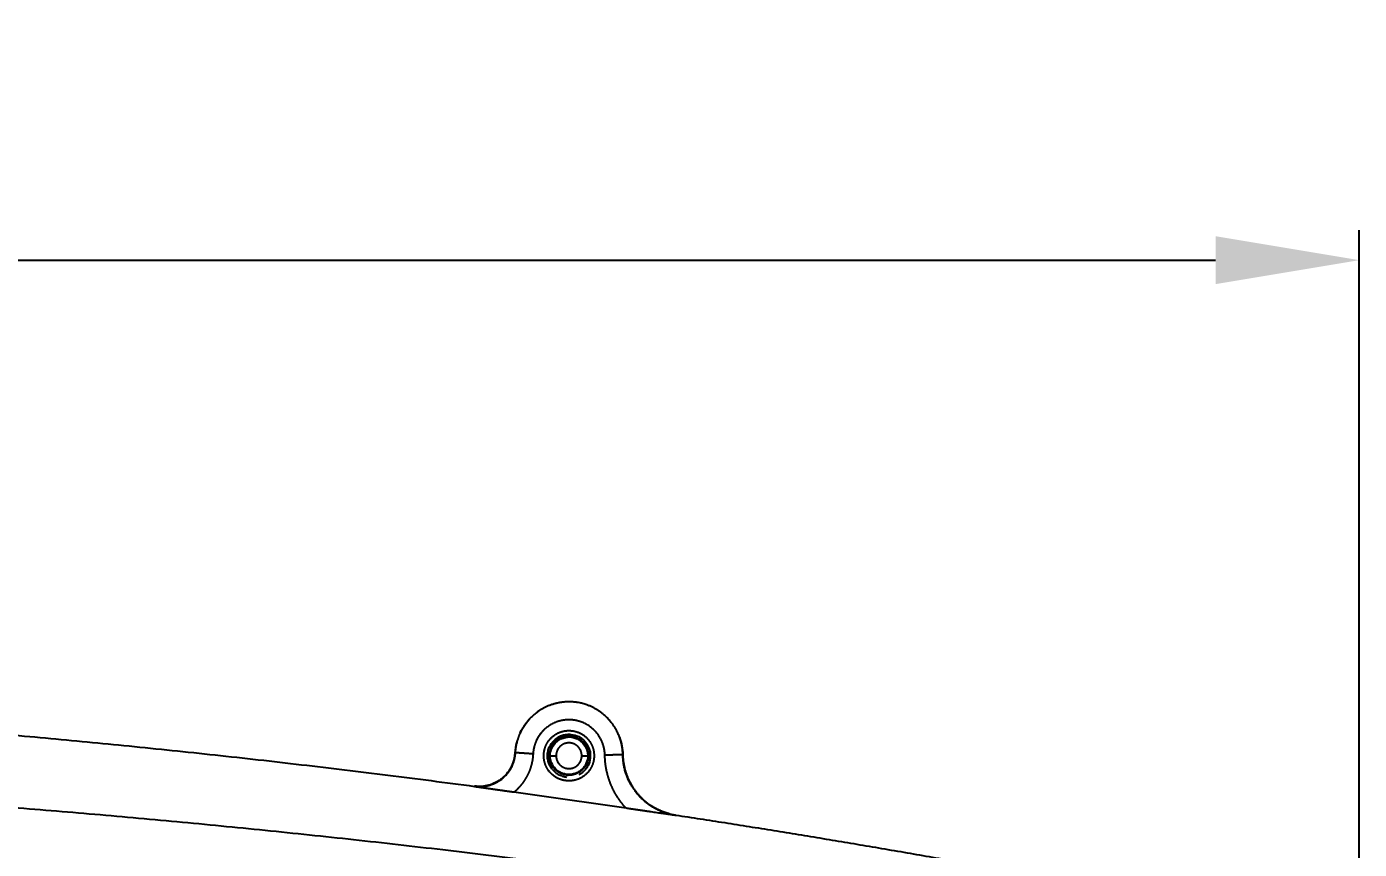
# Model space of a CAD drawing. Header units: millimetres. Extents: x 0 to 2520, y 0 to 1796.
# Drawn here: x 1100.8 to 1212.1, y 1254.9 to 1323.6 of the extents above; entities that cross this region are included whole.
import ezdxf

# ---------------------------------------------------------------- set-up
doc = ezdxf.new("R2010")
doc.units = ezdxf.units.MM
doc.header["$LTSCALE"] = 50
doc.styles.add('style1', font='gbeitc.shx')
doc.styles.add('유형1', font='gbeitc.shx', dxfattribs={"height": 8})
doc.dimstyles.new('ISO-25', dxfattribs={"dimtxt": 2.5, "dimasz": 3, "dimexe": 1.25, "dimexo": 0.5, "dimgap": 1, "dimtad": 3, "dimtoh": 1, "dimdsep": 46, "dimtxsty": '유형1', "dimcen": 2.5, "dimclrd": 5, "dimclre": 5, "dimclrt": 5, "dimadec": 0, "dimazin": 0, "dimtfac": 1, "dimtmove": 0, "dimatfit": 3, "dimfxl": 1, "dimarcsym": 0})

# ---------------------------------------------------------------- blocks, each defined once
blk = doc.blocks.new('*D4')
at = {"color": 2, "linetype": 'Continuous', "lineweight": -2}
for p, q in [((766.88, 1089.08), (766.88, 1306.61)), ((1212.1, 1085.21), (1212.1, 1306.61)), ((778.88, 1304.11), (1200.1, 1304.11))]:
    blk.add_line(p, q, dxfattribs=at)
at = {"color": 2, "linetype": 'Continuous'}
for points in [[(778.88, 1306.11), (778.88, 1302.11), (766.88, 1304.11)], [(1200.1, 1306.11), (1200.1, 1302.11), (1212.1, 1304.11)]]:
    blk.add_solid(points, dxfattribs=at)
at = {"layer": 'Defpoints', "color": 0, "linetype": 'Continuous'}
for p in [(1212.1, 1304.11), (766.88, 1087.08), (1212.1, 1083.21)]:
    blk.add_point(p, dxfattribs=at)
at = {"color": 2, "linetype": 'Continuous', "insert": (989.49, 1313.11), "char_height": 16, "attachment_point": 5, "style": 'style1'}
blk.add_mtext('445.22', dxfattribs=at)

msp = doc.modelspace()

# ---------------------------------------------------------------- linework, layer by layer
at = {"color": 7, "linetype": 'Continuous'}
for p, q in [((1144.568, 1263.037), (1144.497, 1263.051)), ((1144.537, 1262.73), (1145.037, 1262.73)), ((1147.753, 1262.729), (1147.681, 1262.729))]:
    msp.add_line(p, q, dxfattribs=at)
for centre, ratio, start_param, end_param in [((1143.973, 1262.911), 0.0014002, 0.0087264, 0.7856557), ((1148.245, 1262.549), 0.0001458, 3.150319, 3.9271971)]:
    msp.add_ellipse(centre, major_axis=(0.498, -0.042), ratio=ratio, start_param=start_param, end_param=end_param, dxfattribs=at)
for points, degree, knots in [([(1026.109, 1267.747), (1053.923, 1267.747), (1081.908, 1265.853), (1109.806, 1263.966), (1138.224, 1260.173)], 2, [0, 0, 0, 0.5, 0.5, 1, 1, 1]), ([(1150.608, 1262.815), (1150.608, 1262.821), (1150.606, 1262.856), (1150.604, 1262.908), (1150.6, 1262.975), (1150.597, 1263.025), (1150.594, 1263.073), (1150.592, 1263.111), (1150.589, 1263.146), (1150.587, 1263.173), (1150.584, 1263.197), (1150.583, 1263.212), (1150.582, 1263.225), (1150.58, 1263.238), (1150.578, 1263.262), (1150.574, 1263.292), (1150.57, 1263.329), (1150.563, 1263.378), (1150.554, 1263.437), (1150.542, 1263.505), (1150.532, 1263.563), (1150.521, 1263.617), (1150.511, 1263.662), (1150.502, 1263.707), (1150.485, 1263.78), (1150.465, 1263.86), (1150.44, 1263.95), (1150.418, 1264.027), (1150.392, 1264.111), (1150.367, 1264.188), (1150.342, 1264.257), (1150.317, 1264.325), (1150.278, 1264.426), (1150.233, 1264.533), (1150.182, 1264.645), (1150.134, 1264.743), (1150.077, 1264.853), (1150.017, 1264.962), (1149.961, 1265.057), (1149.911, 1265.138), (1149.859, 1265.218), (1149.773, 1265.345), (1149.673, 1265.479), (1149.537, 1265.648), (1149.422, 1265.778), (1149.275, 1265.929), (1149.164, 1266.035), (1149.06, 1266.127), (1148.993, 1266.184), (1148.925, 1266.24), (1148.856, 1266.295), (1148.78, 1266.352), (1148.691, 1266.416), (1148.553, 1266.51), (1148.405, 1266.602), (1148.216, 1266.708), (1148.06, 1266.786), (1147.901, 1266.858), (1147.779, 1266.909), (1147.656, 1266.956), (1147.448, 1267.029), (1147.238, 1267.089), (1146.983, 1267.146), (1146.812, 1267.176), (1146.639, 1267.199), (1146.509, 1267.213), (1146.378, 1267.222), (1146.254, 1267.228), (1146.144, 1267.23), (1146.048, 1267.23), (1145.953, 1267.228), (1145.843, 1267.223), (1145.719, 1267.214), (1145.596, 1267.201), (1145.487, 1267.187), (1145.393, 1267.173), (1145.306, 1267.158), (1145.219, 1267.141), (1145.133, 1267.123), (1145.04, 1267.101), (1144.934, 1267.074), (1144.816, 1267.041), (1144.691, 1267.001), (1144.568, 1266.958), (1144.446, 1266.912), (1144.325, 1266.862), (1144.206, 1266.808), (1144.095, 1266.754), (1143.997, 1266.704), (1143.914, 1266.658), (1143.831, 1266.611), (1143.736, 1266.554), (1143.595, 1266.464), (1143.44, 1266.355), (1143.211, 1266.177), (1142.983, 1265.974), (1142.787, 1265.768), (1142.677, 1265.641), (1142.616, 1265.567), (1142.557, 1265.493), (1142.491, 1265.406), (1142.418, 1265.306), (1142.321, 1265.161), (1142.229, 1265.013), (1142.145, 1264.86), (1142.084, 1264.745), (1142.031, 1264.633), (1141.986, 1264.534), (1141.949, 1264.446), (1141.916, 1264.365), (1141.885, 1264.282), (1141.855, 1264.199), (1141.825, 1264.109), (1141.795, 1264.012), (1141.767, 1263.915), (1141.74, 1263.811), (1141.719, 1263.72), (1141.701, 1263.638), (1141.691, 1263.585), (1141.681, 1263.532), (1141.673, 1263.488), (1141.667, 1263.452), (1141.664, 1263.429), (1141.66, 1263.407), (1141.655, 1263.37), (1141.649, 1263.331), (1141.644, 1263.292), (1141.641, 1263.269), (1141.638, 1263.243), (1141.636, 1263.22), (1141.633, 1263.199), (1141.632, 1263.185), (1141.631, 1263.173), (1141.63, 1263.158), (1141.627, 1263.132), (1141.624, 1263.098), (1141.62, 1263.045), (1141.618, 1263.007), (1141.616, 1262.983), (1141.616, 1262.981)], 3, [0, 0, 0, 0, 0.0018518, 0.0112831, 0.0159988, 0.0207144, 0.0246442, 0.0277879, 0.0297528, 0.0325036, 0.0336825, 0.0346649, 0.0354509, 0.0362368, 0.0372193, 0.0399701, 0.0419349, 0.0442927, 0.0497944, 0.0537241, 0.0584397, 0.0623694, 0.0655132, 0.068657, 0.0725867, 0.082018, 0.0867337, 0.0930212, 0.0993088, 0.1055963, 0.110312, 0.1150277, 0.1213152, 0.1338903, 0.1401778, 0.1480373, 0.1574686, 0.1668999, 0.1747594, 0.1810469, 0.1873345, 0.1951939, 0.2140565, 0.2234879, 0.2423505, 0.2517818, 0.2690726, 0.2753601, 0.2816477, 0.2879352, 0.2942228, 0.3005103, 0.3083698, 0.3178011, 0.3366637, 0.346095, 0.3649577, 0.374389, 0.3838203, 0.3932516, 0.402683, 0.4309769, 0.4404083, 0.4592709, 0.4687022, 0.4781335, 0.4875649, 0.4969962, 0.5048556, 0.5111432, 0.5174307, 0.5252901, 0.5347215, 0.5441528, 0.5520122, 0.5582998, 0.5645873, 0.5708749, 0.5771624, 0.58345, 0.5913094, 0.6007407, 0.610172, 0.6196034, 0.6290347, 0.638466, 0.6478973, 0.6573286, 0.6651881, 0.6714756, 0.6777632, 0.6856226, 0.6950539, 0.7139166, 0.7264917, 0.7579294, 0.7799358, 0.7877953, 0.7940828, 0.8003704, 0.8082298, 0.8176611, 0.8270924, 0.8459551, 0.8553864, 0.8648177, 0.874249, 0.8821085, 0.888396, 0.8946836, 0.9009711, 0.9072587, 0.9135462, 0.9214057, 0.9292651, 0.9355526, 0.944984, 0.9496996, 0.9536293, 0.9567731, 0.9614888, 0.9634536, 0.9650255, 0.9665974, 0.9685623, 0.9732779, 0.9752428, 0.9768147, 0.9779936, 0.9803514, 0.9813338, 0.9821198, 0.9829057, 0.9838882, 0.9850671, 0.9886038, 0.9921406, 0.9992141, 1, 1, 1, 1]), ([(1142.037, 1264.644), (1142.153, 1264.892), (1142.292, 1265.129), (1142.611, 1265.573), (1142.79, 1265.781), (1142.988, 1265.971)], 3, [0, 0, 0, 0, 0.5, 0.5, 1, 1, 1, 1]), ([(1149.109, 1262.769), (1149.099, 1262.979), (1149.09, 1263.06), (1149.075, 1263.205), (1149.043, 1263.356), (1148.983, 1263.639), (1148.635, 1264.452), (1147.795, 1265.28), (1147.249, 1265.505), (1146.951, 1265.627), (1146.633, 1265.684), (1146.313, 1265.741), (1145.987, 1265.727), (1145.471, 1265.707), (1144.99, 1265.513), (1144.443, 1265.293), (1144.019, 1264.883), (1143.809, 1264.679), (1143.643, 1264.438), (1143.482, 1264.206), (1143.376, 1263.967), (1143.256, 1263.698), (1143.194, 1263.441), (1143.16, 1263.296), (1143.14, 1263.163), (1143.125, 1263.055), (1143.112, 1262.877)], 2, [0, 0, 0, 0.03125, 0.03125, 0.0625, 0.0625, 0.125, 0.25, 0.375, 0.375, 0.4375, 0.4375, 0.5, 0.5, 0.625, 0.625, 0.75, 0.75, 0.8125, 0.8125, 0.875, 0.875, 0.9375, 0.9375, 0.96875, 0.96875, 1, 1, 1]), ([(1144.009, 1262.73), (1144.009, 1263.13), (1144.156, 1263.503), (1144.316, 1263.907), (1144.931, 1264.522), (1145.336, 1264.682), (1145.708, 1264.83), (1146.509, 1264.83), (1146.882, 1264.682), (1147.286, 1264.523), (1147.901, 1263.908), (1148.062, 1263.503), (1148.209, 1263.131), (1148.209, 1262.73)], 2, [0, 0, 0, 0.125, 0.125, 0.25, 0.375, 0.375, 0.5, 0.625, 0.625, 0.75, 0.875, 0.875, 1, 1, 1]), ([(1144.329, 1262.917), (1144.349, 1263.037), (1144.39, 1263.281), (1144.579, 1263.716), (1144.826, 1263.964), (1144.983, 1264.122)], 3, [0, 0, 0, 0, 0.2581252, 0.529372, 1, 1, 1, 1]), ([(1144.568, 1263.037), (1144.719, 1263.794), (1145.496, 1264.369), (1147.031, 1264.218), (1147.68, 1263.51), (1147.681, 1262.729)], 3, [0, 0, 0, 0, 0.5, 0.5, 1, 1, 1, 1]), ([(1144.983, 1264.122), (1144.988, 1264.126), (1144.999, 1264.135), (1145.016, 1264.147), (1145.032, 1264.16), (1145.049, 1264.173), (1145.066, 1264.185), (1145.083, 1264.197), (1145.1, 1264.209), (1145.117, 1264.22), (1145.135, 1264.232), (1145.152, 1264.243), (1145.17, 1264.254), (1145.188, 1264.265), (1145.206, 1264.275), (1145.224, 1264.286), (1145.242, 1264.296), (1145.26, 1264.306), (1145.279, 1264.315), (1145.297, 1264.325), (1145.316, 1264.334), (1145.335, 1264.343), (1145.354, 1264.352), (1145.373, 1264.361), (1145.392, 1264.369), (1145.411, 1264.378), (1145.43, 1264.386), (1145.449, 1264.393), (1145.469, 1264.401), (1145.488, 1264.408), (1145.508, 1264.415), (1145.527, 1264.422), (1145.547, 1264.429), (1145.567, 1264.436), (1145.587, 1264.442), (1145.607, 1264.448), (1145.63, 1264.455), (1145.667, 1264.465), (1145.729, 1264.48), (1145.821, 1264.498), (1145.923, 1264.511), (1146.021, 1264.518), (1146.099, 1264.52), (1146.165, 1264.519), (1146.219, 1264.517), (1146.262, 1264.514), (1146.286, 1264.511), (1146.296, 1264.51)], 3, [0, 0, 0, 0, 0.014857, 0.0297099, 0.0445592, 0.0594051, 0.074248, 0.0890884, 0.1039264, 0.1187624, 0.1335966, 0.1484293, 0.1632608, 0.1780911, 0.1929206, 0.2077494, 0.2225777, 0.2374056, 0.2522333, 0.2670608, 0.2818883, 0.2967159, 0.3115437, 0.3263718, 0.3412001, 0.3560288, 0.370858, 0.3856876, 0.4005177, 0.4153484, 0.4301796, 0.4450114, 0.4598438, 0.4746768, 0.4895104, 0.5043446, 0.5191795, 0.541851, 0.5866618, 0.6536031, 0.7426624, 0.8066457, 0.8621903, 0.9093006, 0.9479761, 0.9782118, 1, 1, 1, 1]), ([(1145.672, 1264.314), (1145.623, 1264.301), (1145.575, 1264.285), (1145.481, 1264.249), (1145.434, 1264.229), (1145.389, 1264.207)], 3, [0, 0, 0, 0, 0.5, 0.5, 1, 1, 1, 1]), ([(1146.271, 1264.365), (1146.221, 1264.37), (1146.171, 1264.373), (1146.07, 1264.374), (1145.969, 1264.37), (1145.869, 1264.356), (1145.769, 1264.339), (1145.72, 1264.328), (1145.672, 1264.314)], 3, [0, 0, 0, 0, 0.25, 0.25, 0.5, 0.75, 0.75, 1, 1, 1, 1]), ([(1146.296, 1264.51), (1146.513, 1264.464), (1146.855, 1264.39), (1147.251, 1264.128), (1147.419, 1263.945), (1147.5, 1263.856)], 3, [0, 0, 0, 0, 0.4697539, 0.7417867, 1, 1, 1, 1]), ([(1146.952, 1264.14), (1146.904, 1264.169), (1146.855, 1264.195), (1146.753, 1264.243), (1146.701, 1264.264), (1146.648, 1264.282)], 3, [0, 0, 0, 0, 0.5, 0.5, 1, 1, 1, 1]), ([(1147.506, 1263.596), (1147.502, 1263.602), (1147.496, 1263.613), (1147.485, 1263.629), (1147.474, 1263.645), (1147.463, 1263.662), (1147.452, 1263.678), (1147.44, 1263.694), (1147.429, 1263.709), (1147.417, 1263.725), (1147.405, 1263.741), (1147.393, 1263.756), (1147.38, 1263.771), (1147.368, 1263.786), (1147.355, 1263.801), (1147.342, 1263.816), (1147.329, 1263.831), (1147.316, 1263.845), (1147.303, 1263.86), (1147.289, 1263.874), (1147.275, 1263.888), (1147.261, 1263.902), (1147.247, 1263.915), (1147.233, 1263.929), (1147.219, 1263.942), (1147.204, 1263.955), (1147.19, 1263.968), (1147.175, 1263.981), (1147.16, 1263.994), (1147.145, 1264.006), (1147.13, 1264.018), (1147.114, 1264.03), (1147.099, 1264.042), (1147.083, 1264.054), (1147.067, 1264.065), (1147.051, 1264.077), (1147.035, 1264.088), (1147.019, 1264.099), (1147.002, 1264.109), (1146.986, 1264.12), (1146.969, 1264.13), (1146.958, 1264.137), (1146.952, 1264.14)], 3, [0, 0, 0, 0, 0.0249459, 0.0499073, 0.0748868, 0.0998857, 0.1249021, 0.1499339, 0.1749787, 0.2000343, 0.2250983, 0.2501684, 0.2752424, 0.3003179, 0.3253927, 0.3504645, 0.3755309, 0.4005899, 0.4256391, 0.4506763, 0.4756994, 0.5007065, 0.5256981, 0.5506761, 0.5756422, 0.6005985, 0.6255468, 0.6504888, 0.6754265, 0.7003616, 0.7252961, 0.7502316, 0.77517, 0.8001131, 0.8250627, 0.8500205, 0.8749883, 0.8999678, 0.9249598, 0.9499634, 0.9749772, 1, 1, 1, 1]), ([(1150.337, 1264.271), (1150.422, 1264.038), (1150.487, 1263.798), (1150.578, 1263.31), (1150.603, 1263.063), (1150.608, 1262.815)], 3, [0, 0, 0, 0, 0.5, 0.5, 1, 1, 1, 1]), ([(1141.616, 1262.981), (1141.615, 1262.97), (1141.614, 1262.943), (1141.611, 1262.895), (1141.606, 1262.832), (1141.597, 1262.753), (1141.577, 1262.603), (1141.546, 1262.449), (1141.506, 1262.298), (1141.48, 1262.213), (1141.455, 1262.138), (1141.432, 1262.073), (1141.408, 1262.009), (1141.365, 1261.907), (1141.288, 1261.74), (1141.18, 1261.548), (1141.078, 1261.397), (1141.013, 1261.308), (1140.971, 1261.254), (1140.912, 1261.18), (1140.849, 1261.109), (1140.784, 1261.039), (1140.736, 1260.991), (1140.657, 1260.914), (1140.544, 1260.813), (1140.421, 1260.716), (1140.319, 1260.644), (1140.24, 1260.591), (1140.164, 1260.544), (1140.096, 1260.504), (1140.035, 1260.471), (1139.975, 1260.44), (1139.876, 1260.391), (1139.737, 1260.33), (1139.589, 1260.276), (1139.47, 1260.239), (1139.379, 1260.214), (1139.287, 1260.191), (1139.194, 1260.171), (1139.106, 1260.156), (1139.028, 1260.144), (1138.96, 1260.135), (1138.892, 1260.128), (1138.751, 1260.117), (1138.6, 1260.114), (1138.428, 1260.122), (1138.334, 1260.129), (1138.26, 1260.138), (1138.233, 1260.141), (1138.222, 1260.143)], 3, [0, 0, 0, 0, 0.0066452, 0.0161328, 0.0287828, 0.0445954, 0.0635705, 0.1204958, 0.1394709, 0.1584459, 0.1742585, 0.1869086, 0.1995586, 0.2153712, 0.2533214, 0.3102467, 0.3481969, 0.3640094, 0.3766595, 0.3893096, 0.4209347, 0.4335848, 0.4462348, 0.4620474, 0.4999976, 0.5379478, 0.5569229, 0.575898, 0.5948731, 0.6106856, 0.6233357, 0.6359857, 0.6517983, 0.6897485, 0.7276987, 0.7466738, 0.7656489, 0.784624, 0.8035991, 0.8225741, 0.8383867, 0.8510368, 0.8636868, 0.8794994, 0.9364247, 0.9553998, 0.9838624, 0.99335, 1, 1, 1, 1]), ([(1138.224, 1260.173), (1138.834, 1260.092), (1139.432, 1260.26), (1140.055, 1260.434), (1140.55, 1260.85), (1141.031, 1261.254), (1141.31, 1261.818), (1141.582, 1262.368), (1141.616, 1262.981)], 2, [0, 0, 0, 0.25, 0.25, 0.5, 0.5, 0.75, 0.75, 1, 1, 1]), ([(1141.617, 1262.99), (1141.588, 1262.582), (1141.438, 1262.002), (1141, 1261.298), (1140.546, 1260.832), (1140.003, 1260.475), (1139.229, 1260.178), (1138.631, 1260.141), (1138.225, 1260.191)], 3, [0, 0, 0, 0, 0.2384024, 0.3676823, 0.5000008, 0.6323191, 0.7615986, 1, 1, 1, 1]), ([(1143.112, 1262.877), (1143.106, 1262.877), (1143.092, 1262.878), (1143.067, 1262.88), (1143.034, 1262.882), (1142.993, 1262.885), (1142.944, 1262.889), (1142.888, 1262.893), (1142.824, 1262.897), (1142.751, 1262.902), (1142.671, 1262.908), (1142.584, 1262.914), (1142.489, 1262.921), (1142.39, 1262.927), (1142.286, 1262.934), (1142.18, 1262.942), (1142.095, 1262.947), (1142.031, 1262.952), (1141.986, 1262.955), (1141.944, 1262.958), (1141.905, 1262.96), (1141.869, 1262.963), (1141.836, 1262.965), (1141.806, 1262.967), (1141.779, 1262.969), (1141.754, 1262.971), (1141.731, 1262.972), (1141.711, 1262.974), (1141.694, 1262.975), (1141.678, 1262.976), (1141.665, 1262.977), (1141.653, 1262.978), (1141.644, 1262.979), (1141.636, 1262.979), (1141.629, 1262.98), (1141.624, 1262.98), (1141.62, 1262.98), (1141.618, 1262.981), (1141.616, 1262.981), (1141.616, 1262.981), (1141.616, 1262.981)], 3, [0, 0, 0, 0, 0.0076405, 0.0184324, 0.0324392, 0.0497393, 0.0704255, 0.094603, 0.1223839, 0.1538862, 0.1892241, 0.228501, 0.2718003, 0.3191727, 0.3706222, 0.4260915, 0.4854482, 0.5141629, 0.5423953, 0.5701191, 0.5973104, 0.6239493, 0.650018, 0.6755008, 0.7003862, 0.7246648, 0.7483282, 0.7713715, 0.7937923, 0.8155885, 0.8367612, 0.8573125, 0.8772456, 0.8965653, 0.915278, 0.9333908, 0.9509108, 0.9678463, 0.9842061, 1, 1, 1, 1]), ([(1144.721, 1263.61), (1144.667, 1263.524), (1144.62, 1263.434), (1144.545, 1263.247), (1144.517, 1263.15), (1144.497, 1263.051)], 3, [0, 0, 0, 0, 0.5, 0.5, 1, 1, 1, 1]), ([(1147.5, 1263.856), (1147.638, 1263.641), (1147.888, 1263.249), (1147.892, 1262.787), (1147.893, 1262.579)], 3, [0, 0, 0, 0, 0.5501186, 1, 1, 1, 1]), ([(1147.753, 1262.729), (1147.753, 1262.806), (1147.748, 1262.882), (1147.732, 1262.995), (1147.725, 1263.032), (1147.709, 1263.106), (1147.7, 1263.143), (1147.669, 1263.253), (1147.643, 1263.325), (1147.581, 1263.464), (1147.546, 1263.532), (1147.506, 1263.596)], 3, [0, 0, 0, 0, 0.25, 0.25, 0.375, 0.375, 0.5, 0.5, 0.75, 0.75, 1, 1, 1, 1]), ([(1141.529, 1262.41), (1141.528, 1262.405), (1141.524, 1262.392), (1141.518, 1262.369), (1141.511, 1262.342), (1141.503, 1262.315), (1141.495, 1262.288), (1141.487, 1262.261), (1141.479, 1262.234), (1141.47, 1262.208), (1141.461, 1262.181), (1141.452, 1262.155), (1141.442, 1262.128), (1141.433, 1262.102), (1141.423, 1262.075), (1141.412, 1262.049), (1141.402, 1262.022), (1141.391, 1261.996), (1141.38, 1261.97), (1141.369, 1261.944), (1141.357, 1261.918), (1141.327, 1261.853), (1141.277, 1261.75), (1141.2, 1261.612), (1141.117, 1261.48), (1141.046, 1261.38), (1140.992, 1261.31), (1140.958, 1261.267), (1140.923, 1261.224), (1140.887, 1261.183), (1140.851, 1261.142), (1140.815, 1261.102), (1140.777, 1261.062), (1140.74, 1261.024), (1140.701, 1260.986), (1140.662, 1260.949), (1140.622, 1260.913), (1140.595, 1260.889), (1140.582, 1260.877)], 3, [0, 0, 0, 0, 0.0077314, 0.0230569, 0.0383852, 0.0537177, 0.0690557, 0.0844005, 0.0997534, 0.1151159, 0.1304893, 0.1458748, 0.1612738, 0.1766876, 0.1921176, 0.2075651, 0.2230314, 0.2385178, 0.2540256, 0.2695561, 0.2851106, 0.3006904, 0.3874336, 0.4733163, 0.5585662, 0.6434182, 0.673692, 0.703835, 0.7338554, 0.7637622, 0.7935639, 0.8232696, 0.8528883, 0.8824291, 0.9119013, 0.9413142, 0.9706772, 1, 1, 1, 1]), ([(1143.112, 1262.877), (1143.089, 1262.432), (1142.978, 1261.999), (1142.863, 1261.549), (1142.658, 1261.133), (1142.445, 1260.697), (1142.14, 1260.315), (1141.861, 1259.964), (1141.52, 1259.677)], 2, [0, 0, 0, 0.25, 0.25, 0.5, 0.5, 0.75, 0.75, 1, 1, 1]), ([(1148.209, 1262.73), (1148.209, 1262.33), (1148.062, 1261.957), (1147.902, 1261.553), (1147.287, 1260.938), (1146.882, 1260.777), (1146.51, 1260.63), (1145.709, 1260.63), (1145.336, 1260.777), (1144.932, 1260.937), (1144.317, 1261.552), (1144.156, 1261.957), (1144.009, 1262.329), (1144.009, 1262.73)], 2, [0, 0, 0, 0.125, 0.125, 0.25, 0.375, 0.375, 0.5, 0.625, 0.625, 0.75, 0.875, 0.875, 1, 1, 1]), ([(1147.747, 1262.591), (1147.677, 1261.751), (1146.876, 1261.052), (1145.203, 1261.122), (1144.464, 1261.888), (1144.465, 1262.73)], 3, [0, 0, 0, 0, 0.5, 0.5, 1, 1, 1, 1]), ([(1147.681, 1262.729), (1147.68, 1262.521), (1147.619, 1262.214), (1147.423, 1261.849), (1147.227, 1261.61), (1146.986, 1261.413), (1146.714, 1261.268), (1146.317, 1261.148), (1145.898, 1261.148), (1145.502, 1261.269), (1145.23, 1261.415), (1144.909, 1261.678), (1144.677, 1262.026), (1144.557, 1262.423), (1144.537, 1262.627), (1144.537, 1262.73)], 3, [0, 0, 0, 0, 0.1250041, 0.1875061, 0.2500082, 0.3125102, 0.3750123, 0.4375143, 0.5625184, 0.6250205, 0.6875225, 0.7500246, 0.8750287, 0.9375307, 1, 1, 1, 1]), ([(1145.037, 1262.73), (1145.037, 1262.517), (1145.201, 1262.122), (1145.502, 1261.821), (1145.896, 1261.658), (1146.323, 1261.658), (1146.717, 1261.821), (1146.866, 1261.971), (1147.018, 1262.123), (1147.099, 1262.319), (1147.181, 1262.517), (1147.181, 1262.729)], 2, [0, 0, 0, 0.125, 0.25, 0.375, 0.5, 0.625, 0.75, 0.75, 0.875, 0.875, 1, 1, 1]), ([(1147.181, 1262.729), (1147.21, 1262.729), (1147.24, 1262.729), (1147.302, 1262.729), (1147.333, 1262.729), (1147.394, 1262.729), (1147.424, 1262.729), (1147.481, 1262.729), (1147.508, 1262.729), (1147.557, 1262.729), (1147.579, 1262.729), (1147.616, 1262.729), (1147.632, 1262.729), (1147.657, 1262.729), (1147.666, 1262.729), (1147.677, 1262.729), (1147.68, 1262.729), (1147.681, 1262.729)], 3, [0, 0, 0, 0, 0.125, 0.125, 0.25, 0.25, 0.375, 0.375, 0.5, 0.5, 0.625, 0.625, 0.75, 0.75, 0.875, 0.875, 1, 1, 1, 1]), ([(1150.608, 1262.815), (1150.608, 1262.815), (1150.608, 1262.815), (1150.608, 1262.815), (1150.607, 1262.815), (1150.606, 1262.815), (1150.605, 1262.815), (1150.604, 1262.815), (1150.602, 1262.815), (1150.6, 1262.815), (1150.597, 1262.815), (1150.594, 1262.815), (1150.591, 1262.815), (1150.588, 1262.815), (1150.584, 1262.814), (1150.579, 1262.814), (1150.574, 1262.814), (1150.569, 1262.814), (1150.563, 1262.814), (1150.557, 1262.813), (1150.55, 1262.813), (1150.543, 1262.813), (1150.535, 1262.813), (1150.527, 1262.812), (1150.518, 1262.812), (1150.509, 1262.812), (1150.499, 1262.812), (1150.488, 1262.811), (1150.477, 1262.811), (1150.466, 1262.811), (1150.453, 1262.81), (1150.44, 1262.81), (1150.426, 1262.809), (1150.412, 1262.809), (1150.397, 1262.808), (1150.381, 1262.808), (1150.365, 1262.807), (1150.347, 1262.807), (1150.329, 1262.806), (1150.311, 1262.806), (1150.292, 1262.805), (1150.271, 1262.805), (1150.251, 1262.804), (1150.229, 1262.803), (1150.207, 1262.803), (1150.184, 1262.802), (1150.16, 1262.801), (1150.134, 1262.801), (1150.106, 1262.8), (1150.074, 1262.799), (1150.043, 1262.798), (1150.01, 1262.797), (1149.977, 1262.796), (1149.943, 1262.795), (1149.909, 1262.794), (1149.875, 1262.793), (1149.839, 1262.792), (1149.804, 1262.791), (1149.768, 1262.79), (1149.732, 1262.789), (1149.695, 1262.788), (1149.659, 1262.787), (1149.622, 1262.785), (1149.585, 1262.784), (1149.548, 1262.783), (1149.51, 1262.782), (1149.473, 1262.781), (1149.436, 1262.78), (1149.399, 1262.779), (1149.362, 1262.777), (1149.325, 1262.776), (1149.289, 1262.775), (1149.252, 1262.774), (1149.216, 1262.773), (1149.18, 1262.771), (1149.144, 1262.77), (1149.12, 1262.769), (1149.109, 1262.769)], 3, [0, 0, 0, 0, 0.0080538, 0.0162434, 0.0245711, 0.0330379, 0.0416447, 0.0503925, 0.0592824, 0.0683153, 0.0774922, 0.0868137, 0.0962807, 0.105894, 0.1156543, 0.1255625, 0.1356192, 0.1458246, 0.1561794, 0.1666839, 0.1773383, 0.1881428, 0.1990974, 0.2102022, 0.2214571, 0.2328618, 0.2444161, 0.2561193, 0.2679708, 0.2799702, 0.2921166, 0.3044089, 0.3168458, 0.3294262, 0.3421486, 0.3550118, 0.3680139, 0.3811529, 0.3944265, 0.4078327, 0.4213691, 0.4350334, 0.4488228, 0.4627344, 0.476765, 0.4909113, 0.50517, 0.5195376, 0.5370407, 0.5545299, 0.5719984, 0.5894396, 0.6068472, 0.6242151, 0.641537, 0.6588063, 0.6760168, 0.693163, 0.710239, 0.727239, 0.7441574, 0.7609891, 0.7777288, 0.7943714, 0.8109124, 0.8273469, 0.8436708, 0.8598796, 0.8759695, 0.8919365, 0.9077772, 0.9234888, 0.9390677, 0.9545107, 0.9698154, 0.9849792, 1, 1, 1, 1]), ([(1150.879, 1258.344), (1150.458, 1258.801), (1150.128, 1259.33), (1149.804, 1259.846), (1149.581, 1260.408), (1149.364, 1260.956), (1149.245, 1261.535), (1149.119, 1262.147), (1149.109, 1262.769)], 2, [0, 0, 0, 0.25, 0.25, 0.5, 0.5, 0.75, 0.75, 1, 1, 1]), ([(1155.024, 1257.742), (1155.009, 1257.744), (1154.939, 1257.755), (1154.831, 1257.774), (1154.695, 1257.802), (1154.477, 1257.853), (1154.212, 1257.929), (1153.952, 1258.023), (1153.781, 1258.093), (1153.654, 1258.149), (1153.535, 1258.205), (1153.431, 1258.257), (1153.341, 1258.304), (1153.253, 1258.353), (1153.153, 1258.411), (1153.04, 1258.479), (1152.872, 1258.588), (1152.685, 1258.721), (1152.481, 1258.884), (1152.318, 1259.025), (1152.189, 1259.147), (1152.096, 1259.24), (1152.026, 1259.313), (1151.958, 1259.387), (1151.849, 1259.509), (1151.736, 1259.646), (1151.615, 1259.805), (1151.517, 1259.943), (1151.416, 1260.096), (1151.328, 1260.241), (1151.252, 1260.374), (1151.19, 1260.49), (1151.138, 1260.593), (1151.088, 1260.698), (1151.028, 1260.833), (1150.966, 1260.984), (1150.909, 1261.136), (1150.859, 1261.282), (1150.81, 1261.443), (1150.75, 1261.666), (1150.704, 1261.876), (1150.671, 1262.073), (1150.652, 1262.203), (1150.638, 1262.318), (1150.627, 1262.433), (1150.619, 1262.534), (1150.613, 1262.651), (1150.609, 1262.737), (1150.608, 1262.799), (1150.608, 1262.815)], 3, [0, 0, 0, 0, 0.0065716, 0.0287108, 0.0445246, 0.0635011, 0.1204306, 0.1583836, 0.1773601, 0.1963366, 0.2153131, 0.2311269, 0.2437779, 0.2564289, 0.2722426, 0.2912191, 0.3101956, 0.3544742, 0.3861017, 0.4177292, 0.4430312, 0.4588449, 0.4714959, 0.4841469, 0.4999607, 0.5379137, 0.5568902, 0.5821922, 0.6074942, 0.6327962, 0.6517727, 0.6707492, 0.686563, 0.699214, 0.7181905, 0.7466553, 0.7656318, 0.7846083, 0.8099103, 0.8352123, 0.8794908, 0.8984673, 0.9174438, 0.9332576, 0.9459086, 0.9648851, 0.9743733, 0.9933498, 1, 1, 1, 1]), ([(1150.608, 1262.815), (1150.625, 1261.908), (1150.95, 1261.057), (1151.285, 1260.18), (1151.906, 1259.475), (1152.519, 1258.78), (1153.335, 1258.339), (1154.131, 1257.909), (1155.024, 1257.773)], 2, [0, 0, 0, 0.25, 0.25, 0.5, 0.5, 0.75, 0.75, 1, 1, 1]), ([(1026.109, 1261.343), (1026.26, 1261.343), (1026.562, 1261.343), (1027.016, 1261.343), (1027.469, 1261.342), (1027.922, 1261.341), (1028.375, 1261.34), (1028.829, 1261.339), (1029.282, 1261.338), (1029.735, 1261.336), (1030.189, 1261.334), (1030.642, 1261.332), (1031.095, 1261.33), (1031.549, 1261.327), (1032.002, 1261.324), (1032.455, 1261.321), (1032.908, 1261.318), (1033.362, 1261.315), (1033.815, 1261.311), (1034.268, 1261.307), (1034.722, 1261.303), (1035.175, 1261.299), (1035.628, 1261.294), (1036.081, 1261.289), (1036.535, 1261.284), (1036.988, 1261.279), (1037.441, 1261.274), (1037.895, 1261.268), (1038.348, 1261.262), (1038.801, 1261.256), (1039.254, 1261.25), (1039.708, 1261.243), (1040.161, 1261.236), (1040.614, 1261.229), (1041.068, 1261.222), (1041.521, 1261.214), (1041.974, 1261.207), (1042.428, 1261.199), (1042.881, 1261.191), (1043.335, 1261.182), (1043.788, 1261.174), (1044.241, 1261.165), (1044.695, 1261.156), (1045.148, 1261.147), (1045.601, 1261.137), (1046.055, 1261.128), (1046.508, 1261.118), (1046.962, 1261.108), (1047.415, 1261.097), (1047.869, 1261.087), (1048.322, 1261.076), (1048.775, 1261.065), (1049.229, 1261.053), (1049.682, 1261.042), (1050.136, 1261.03), (1050.589, 1261.018), (1051.043, 1261.006), (1051.496, 1260.994), (1051.95, 1260.981), (1052.403, 1260.968), (1052.857, 1260.955), (1053.311, 1260.942), (1053.764, 1260.929), (1054.218, 1260.915), (1054.671, 1260.901), (1055.125, 1260.887), (1055.579, 1260.873), (1056.032, 1260.858), (1056.486, 1260.843), (1056.94, 1260.828), (1057.393, 1260.813), (1057.847, 1260.797), (1058.301, 1260.782), (1058.755, 1260.766), (1059.208, 1260.75), (1059.662, 1260.733), (1060.116, 1260.717), (1060.57, 1260.7), (1061.023, 1260.683), (1061.477, 1260.665), (1061.931, 1260.648), (1062.385, 1260.63), (1062.839, 1260.612), (1063.293, 1260.594), (1063.747, 1260.576), (1064.201, 1260.557), (1064.655, 1260.538), (1065.109, 1260.519), (1065.563, 1260.5), (1066.017, 1260.48), (1066.471, 1260.461), (1066.925, 1260.441), (1067.379, 1260.421), (1067.833, 1260.4), (1068.287, 1260.38), (1068.741, 1260.359), (1069.196, 1260.338), (1069.65, 1260.316), (1070.104, 1260.295), (1070.558, 1260.273), (1071.013, 1260.251), (1071.467, 1260.229), (1071.921, 1260.207), (1072.375, 1260.184), (1072.83, 1260.161), (1073.284, 1260.138), (1073.739, 1260.115), (1074.193, 1260.091), (1074.648, 1260.067), (1075.102, 1260.044), (1075.557, 1260.019), (1076.011, 1259.995), (1076.466, 1259.97), (1076.92, 1259.945), (1077.375, 1259.92), (1077.83, 1259.895), (1078.284, 1259.869), (1078.739, 1259.844), (1079.194, 1259.818), (1079.649, 1259.791), (1080.103, 1259.765), (1080.558, 1259.738), (1081.013, 1259.712), (1081.468, 1259.684), (1081.923, 1259.657), (1082.378, 1259.63), (1082.833, 1259.602), (1083.288, 1259.574), (1083.743, 1259.546), (1084.198, 1259.517), (1084.653, 1259.488), (1085.108, 1259.46), (1085.563, 1259.43), (1086.018, 1259.401), (1086.474, 1259.371), (1086.929, 1259.342), (1087.384, 1259.312), (1087.84, 1259.281), (1088.295, 1259.251), (1088.75, 1259.22), (1089.206, 1259.189), (1089.661, 1259.158), (1090.117, 1259.127), (1090.572, 1259.095), (1091.028, 1259.063), (1091.483, 1259.031), (1091.939, 1258.999), (1092.395, 1258.967), (1092.85, 1258.934), (1093.306, 1258.901), (1093.762, 1258.868), (1094.218, 1258.835), (1094.674, 1258.801), (1095.13, 1258.767), (1095.586, 1258.733), (1096.042, 1258.699), (1096.498, 1258.664), (1096.954, 1258.629), (1097.41, 1258.595), (1097.866, 1258.559), (1098.322, 1258.524), (1098.778, 1258.488), (1101.511, 1258.274), (1106.534, 1257.858), (1113.855, 1257.196), (1121.214, 1256.473), (1128.613, 1255.688), (1133.856, 1255.092), (1136.932, 1254.728), (1137.83, 1254.621), (1138.729, 1254.513), (1139.631, 1254.404), (1140.533, 1254.294), (1141.438, 1254.183), (1142.343, 1254.071), (1143.251, 1253.958), (1144.16, 1253.843), (1145.07, 1253.728), (1145.982, 1253.612), (1146.896, 1253.494), (1147.812, 1253.376), (1148.728, 1253.256), (1149.647, 1253.136), (1150.567, 1253.014), (1151.489, 1252.891), (1152.412, 1252.767), (1153.337, 1252.642), (1154.264, 1252.516), (1155.192, 1252.389), (1156.121, 1252.26), (1157.053, 1252.131), (1157.986, 1252), (1158.92, 1251.868), (1159.857, 1251.736), (1160.795, 1251.602), (1161.734, 1251.466), (1162.675, 1251.33), (1163.618, 1251.193), (1164.563, 1251.054), (1165.509, 1250.914), (1166.457, 1250.773), (1167.406, 1250.631), (1168.358, 1250.488), (1169.31, 1250.344), (1170.265, 1250.198), (1171.221, 1250.051), (1172.179, 1249.903), (1172.818, 1249.804), (1173.138, 1249.754)], 3, [0, 0, 0, 0, 0.0030678, 0.0061357, 0.0092035, 0.0122713, 0.015339, 0.0184068, 0.0214745, 0.0245423, 0.02761, 0.0306777, 0.0337455, 0.0368132, 0.0398809, 0.0429487, 0.0460165, 0.0490842, 0.052152, 0.0552199, 0.0582877, 0.0613556, 0.0644235, 0.0674914, 0.0705594, 0.0736274, 0.0766954, 0.0797635, 0.0828316, 0.0858998, 0.0889681, 0.0920363, 0.0951047, 0.0981731, 0.1012416, 0.1043101, 0.1073787, 0.1104474, 0.1135161, 0.1165849, 0.1196538, 0.1227228, 0.1257919, 0.128861, 0.1319303, 0.1349996, 0.138069, 0.1411386, 0.1442082, 0.1472779, 0.1503478, 0.1534177, 0.1564878, 0.159558, 0.1626283, 0.1656987, 0.1687692, 0.1718399, 0.1749107, 0.1779816, 0.1810527, 0.1841239, 0.1871953, 0.1902667, 0.1933384, 0.1964102, 0.1994821, 0.2025542, 0.2056264, 0.2086988, 0.2117714, 0.2148441, 0.217917, 0.2209901, 0.2240633, 0.2271367, 0.2302103, 0.2332841, 0.2363581, 0.2394322, 0.2425066, 0.2455811, 0.2486559, 0.2517308, 0.2548059, 0.2578813, 0.2609568, 0.2640325, 0.2671085, 0.2701847, 0.2732611, 0.2763377, 0.2794145, 0.2824916, 0.2855689, 0.2886464, 0.2917242, 0.2948022, 0.2978804, 0.3009589, 0.3040377, 0.3071166, 0.3101959, 0.3132753, 0.3163551, 0.3194351, 0.3225153, 0.3255959, 0.3286767, 0.3317577, 0.3348391, 0.3379207, 0.3410026, 0.3440847, 0.3471672, 0.35025, 0.353333, 0.3564163, 0.3594999, 0.3625839, 0.3656681, 0.3687526, 0.3718374, 0.3749226, 0.378008, 0.3810938, 0.3841799, 0.3872663, 0.390353, 0.3934401, 0.3965275, 0.3996152, 0.4027032, 0.4057916, 0.4088804, 0.4119694, 0.4150588, 0.4181486, 0.4212387, 0.4243292, 0.42742, 0.4305112, 0.4336027, 0.4366946, 0.4397869, 0.4428796, 0.4459726, 0.449066, 0.4521598, 0.4552539, 0.4583485, 0.4614434, 0.4645387, 0.4676344, 0.4707305, 0.473827, 0.4769239, 0.4800212, 0.4831189, 0.486217, 0.4893156, 0.4924145, 0.4955139, 0.5450125, 0.5948018, 0.6448943, 0.6953031, 0.7460412, 0.7521594, 0.7582889, 0.7644299, 0.7705824, 0.7767464, 0.7829219, 0.789109, 0.7953077, 0.8015181, 0.8077401, 0.8139738, 0.8202193, 0.8264765, 0.8327455, 0.8390264, 0.8453192, 0.8516238, 0.8579404, 0.864269, 0.8706096, 0.8769622, 0.883327, 0.8897038, 0.8960928, 0.902494, 0.9089074, 0.9153331, 0.921771, 0.9282214, 0.9346841, 0.9411592, 0.9476467, 0.9541468, 0.9606593, 0.9671845, 0.9737222, 0.9802726, 0.9868357, 0.9934115, 1, 1, 1, 1]), ([(1140.582, 1260.877), (1140.463, 1260.782), (1140.117, 1260.505), (1139.697, 1260.355), (1139.421, 1260.256)], 3, [0, 0, 0, 0, 0.3427904, 1, 1, 1, 1]), ([(1144.717, 1261.603), (1144.725, 1261.593), (1144.802, 1261.5), (1144.888, 1261.415), (1144.972, 1261.347)], 3, [0, 0, 0, 0, 0.1053274, 1, 1, 1, 1]), ([(1144.972, 1261.347), (1144.979, 1261.341), (1145.064, 1261.272), (1145.156, 1261.211), (1145.245, 1261.162)], 3, [0, 0, 0, 0, 0.0775948, 1, 1, 1, 1]), ([(1145.245, 1261.162), (1145.259, 1261.154), (1145.377, 1261.091), (1145.599, 1261.003), (1145.817, 1260.96), (1145.92, 1260.949)], 3, [0, 0, 0, 0, 0.0682082, 0.5611152, 1, 1, 1, 1]), ([(1151.104, 1260.694), (1151.104, 1260.695), (1151.099, 1260.706), (1151.089, 1260.728), (1151.074, 1260.76), (1151.06, 1260.792), (1151.045, 1260.824), (1151.031, 1260.856), (1151.018, 1260.889), (1151.004, 1260.921), (1150.991, 1260.954), (1150.978, 1260.986), (1150.965, 1261.019), (1150.952, 1261.052), (1150.939, 1261.085), (1150.927, 1261.118), (1150.915, 1261.152), (1150.907, 1261.174), (1150.903, 1261.185)], 3, [0, 0, 0, 0, 0.0032784, 0.0694985, 0.135739, 0.2020028, 0.2682926, 0.3346113, 0.4009617, 0.4673466, 0.5337688, 0.600231, 0.6667361, 0.7332868, 0.7998857, 0.8665358, 0.9332396, 1, 1, 1, 1]), ([(1141.52, 1259.677), (1141.512, 1259.678), (1141.494, 1259.68), (1141.467, 1259.684), (1141.441, 1259.688), (1141.414, 1259.691), (1141.387, 1259.695), (1141.36, 1259.699), (1141.333, 1259.702), (1141.306, 1259.706), (1141.279, 1259.71), (1141.252, 1259.714), (1141.225, 1259.717), (1141.197, 1259.721), (1141.17, 1259.725), (1141.143, 1259.729), (1141.115, 1259.733), (1141.087, 1259.736), (1141.06, 1259.74), (1141.032, 1259.744), (1141.004, 1259.748), (1140.976, 1259.752), (1140.948, 1259.756), (1140.92, 1259.76), (1140.892, 1259.764), (1140.864, 1259.768), (1140.835, 1259.772), (1140.807, 1259.775), (1140.778, 1259.779), (1140.75, 1259.783), (1140.721, 1259.787), (1140.692, 1259.792), (1140.664, 1259.796), (1140.635, 1259.8), (1140.606, 1259.804), (1140.577, 1259.808), (1140.548, 1259.812), (1140.518, 1259.816), (1140.489, 1259.82), (1140.46, 1259.824), (1140.43, 1259.828), (1140.401, 1259.832), (1140.371, 1259.837), (1140.342, 1259.841), (1140.312, 1259.845), (1140.282, 1259.849), (1140.252, 1259.853), (1140.222, 1259.858), (1140.192, 1259.862), (1140.162, 1259.866), (1140.132, 1259.87), (1140.102, 1259.875), (1140.071, 1259.879), (1140.041, 1259.883), (1140.011, 1259.888), (1139.98, 1259.892), (1139.949, 1259.896), (1139.919, 1259.901), (1139.888, 1259.905), (1139.826, 1259.914), (1139.731, 1259.927), (1139.601, 1259.946), (1139.467, 1259.965), (1139.327, 1259.985), (1139.181, 1260.006), (1139.063, 1260.023), (1138.97, 1260.036), (1138.902, 1260.046), (1138.827, 1260.056), (1138.744, 1260.068), (1138.654, 1260.081), (1138.557, 1260.095), (1138.452, 1260.11), (1138.339, 1260.126), (1138.262, 1260.137), (1138.222, 1260.143)], 3, [0, 0, 0, 0, 0.007213, 0.0144478, 0.021705, 0.0289854, 0.0362897, 0.0436184, 0.0509723, 0.0583519, 0.065758, 0.0731911, 0.080652, 0.0881411, 0.0956592, 0.1032068, 0.1107845, 0.118393, 0.1260328, 0.1337044, 0.1414086, 0.1491458, 0.1569167, 0.1647216, 0.1725614, 0.1804363, 0.1883471, 0.1962942, 0.2042781, 0.2122994, 0.2203586, 0.2284561, 0.2365926, 0.2447684, 0.2529841, 0.2612401, 0.2695369, 0.2778751, 0.286255, 0.2946771, 0.3031418, 0.3116497, 0.3202011, 0.3287965, 0.3374364, 0.3461211, 0.354851, 0.3636267, 0.3724484, 0.3813167, 0.3902319, 0.3991943, 0.4082045, 0.4172627, 0.4263694, 0.435525, 0.4447298, 0.4539842, 0.4632885, 0.4726432, 0.5104818, 0.5504338, 0.5925218, 0.6367659, 0.6831849, 0.7317962, 0.7514357, 0.7736079, 0.7983159, 0.8255628, 0.8553518, 0.8876863, 0.92257, 0.9600065, 1, 1, 1, 1]), ([(1152.358, 1259.021), (1152.354, 1259.025), (1152.342, 1259.036), (1152.322, 1259.054), (1152.297, 1259.076), (1152.273, 1259.099), (1152.249, 1259.121), (1152.224, 1259.144), (1152.2, 1259.167), (1152.177, 1259.19), (1152.153, 1259.214), (1152.129, 1259.237), (1152.106, 1259.261), (1152.083, 1259.284), (1152.06, 1259.308), (1152.037, 1259.332), (1152.014, 1259.356), (1151.991, 1259.381), (1151.969, 1259.405), (1151.946, 1259.43), (1151.924, 1259.455), (1151.902, 1259.48), (1151.88, 1259.505), (1151.859, 1259.53), (1151.837, 1259.555), (1151.816, 1259.581), (1151.794, 1259.607), (1151.773, 1259.632), (1151.752, 1259.659), (1151.731, 1259.685), (1151.711, 1259.711), (1151.69, 1259.737), (1151.676, 1259.755), (1151.67, 1259.764)], 3, [0, 0, 0, 0, 0.0157358, 0.0484649, 0.0811874, 0.1139045, 0.1466177, 0.1793282, 0.2120374, 0.2447465, 0.2774568, 0.3101697, 0.3428864, 0.3756083, 0.4083366, 0.4410726, 0.4738177, 0.506573, 0.5393399, 0.5721197, 0.6049136, 0.6377228, 0.6705488, 0.7033927, 0.7362557, 0.7691392, 0.8020444, 0.8349725, 0.8679248, 0.9009024, 0.9339067, 0.9669388, 1, 1, 1, 1]), ([(1153.708, 1258.156), (1153.696, 1258.161), (1153.673, 1258.172), (1153.64, 1258.187), (1153.606, 1258.203), (1153.572, 1258.219), (1153.538, 1258.235), (1153.505, 1258.251), (1153.472, 1258.268), (1153.438, 1258.284), (1153.405, 1258.302), (1153.372, 1258.319), (1153.34, 1258.336), (1153.307, 1258.354), (1153.274, 1258.372), (1153.242, 1258.39), (1153.21, 1258.409), (1153.178, 1258.428), (1153.146, 1258.446), (1153.114, 1258.466), (1153.082, 1258.485), (1153.05, 1258.505), (1153.019, 1258.524), (1152.988, 1258.545), (1152.967, 1258.558), (1152.956, 1258.565)], 3, [0, 0, 0, 0, 0.0436106, 0.0871939, 0.130752, 0.1742871, 0.2178015, 0.2612973, 0.3047767, 0.3482419, 0.3916951, 0.4351384, 0.4785741, 0.5220044, 0.5654314, 0.6088573, 0.6522843, 0.6957146, 0.7391503, 0.7825937, 0.8260468, 0.8695118, 0.9129909, 0.9564863, 1, 1, 1, 1]), ([(1155.024, 1257.742), (1154.989, 1257.747), (1154.918, 1257.757), (1154.814, 1257.772), (1154.713, 1257.787), (1154.616, 1257.801), (1154.521, 1257.815), (1154.43, 1257.828), (1154.342, 1257.841), (1154.258, 1257.853), (1154.176, 1257.865), (1154.098, 1257.876), (1153.954, 1257.897), (1153.747, 1257.927), (1153.48, 1257.965), (1153.227, 1258.002), (1153.037, 1258.029), (1152.906, 1258.048), (1152.831, 1258.059), (1152.756, 1258.07), (1152.682, 1258.081), (1152.609, 1258.091), (1152.536, 1258.102), (1152.463, 1258.112), (1152.392, 1258.123), (1152.32, 1258.133), (1152.249, 1258.143), (1152.179, 1258.154), (1152.109, 1258.164), (1152.04, 1258.174), (1151.971, 1258.184), (1151.902, 1258.194), (1151.835, 1258.204), (1151.767, 1258.213), (1151.7, 1258.223), (1151.634, 1258.233), (1151.568, 1258.242), (1151.503, 1258.252), (1151.439, 1258.261), (1151.374, 1258.271), (1151.311, 1258.28), (1151.248, 1258.289), (1151.185, 1258.299), (1151.123, 1258.308), (1151.061, 1258.317), (1151, 1258.326), (1150.94, 1258.335), (1150.899, 1258.341), (1150.879, 1258.344)], 3, [0, 0, 0, 0, 0.0274985, 0.0541307, 0.0798975, 0.1048, 0.128839, 0.1520154, 0.17433, 0.1957839, 0.2163777, 0.2361124, 0.2549887, 0.3254256, 0.3917925, 0.4541271, 0.5124702, 0.5307499, 0.5488401, 0.5667426, 0.5844592, 0.6019914, 0.6193413, 0.6365104, 0.6535008, 0.6703143, 0.6869529, 0.7034185, 0.7197133, 0.7358393, 0.7517987, 0.7675936, 0.7832264, 0.7986994, 0.8140149, 0.8291754, 0.8441835, 0.8590416, 0.8737525, 0.8883189, 0.9027435, 0.9170294, 0.9311793, 0.9451964, 0.9590838, 0.9728446, 0.9864822, 1, 1, 1, 1]), ([(1154.506, 1257.879), (1154.494, 1257.882), (1154.47, 1257.888), (1154.435, 1257.898), (1154.399, 1257.908), (1154.364, 1257.918), (1154.328, 1257.928), (1154.293, 1257.939), (1154.258, 1257.95), (1154.223, 1257.961), (1154.188, 1257.972), (1154.153, 1257.984), (1154.118, 1257.996), (1154.084, 1258.008), (1154.049, 1258.02), (1154.014, 1258.032), (1153.98, 1258.045), (1153.946, 1258.058), (1153.911, 1258.072), (1153.877, 1258.085), (1153.843, 1258.099), (1153.809, 1258.113), (1153.775, 1258.127), (1153.741, 1258.142), (1153.719, 1258.152), (1153.708, 1258.156)], 3, [0, 0, 0, 0, 0.0435965, 0.0871671, 0.130714, 0.1742394, 0.2177454, 0.2612342, 0.3047079, 0.3481687, 0.3916188, 0.4350603, 0.4784954, 0.5219262, 0.5653549, 0.6087837, 0.6522147, 0.69565, 0.7390919, 0.7825425, 0.8260038, 0.8694781, 0.9129675, 0.9564741, 1, 1, 1, 1])]:
    msp.add_open_spline(points, degree=degree, knots=knots, dxfattribs=at)
for points, degree in [([(1145.131, 1264.05), (1144.968, 1263.93), (1144.829, 1263.78), (1144.721, 1263.61)], 3), ([(1145.389, 1264.207), (1145.298, 1264.163), (1145.211, 1264.11), (1145.131, 1264.05)], 3), ([(1146.648, 1264.282), (1146.526, 1264.325), (1146.399, 1264.353), (1146.271, 1264.365)], 3), ([(1141.616, 1262.98), (1141.633, 1263.279), (1141.679, 1263.576), (1141.755, 1263.865)], 3), ([(1144.471, 1262.868), (1144.476, 1262.93), (1144.485, 1262.991), (1144.497, 1263.051)], 3), ([(1144.537, 1262.73), (1144.537, 1262.833), (1144.548, 1262.936), (1144.568, 1263.037)], 3), ([(1147.181, 1262.729), (1147.181, 1262.941), (1147.017, 1263.337), (1146.715, 1263.638), (1146.322, 1263.801), (1145.896, 1263.801), (1145.502, 1263.638), (1145.201, 1263.337), (1145.038, 1262.944), (1145.037, 1262.73)], 2), ([(1144.331, 1262.524), (1144.317, 1262.642), (1144.315, 1262.762), (1144.325, 1262.881)], 3), ([(1144.325, 1262.881), (1144.326, 1262.893), (1144.327, 1262.905), (1144.329, 1262.917)], 3), ([(1144.403, 1262.187), (1144.379, 1262.3), (1144.355, 1262.412), (1144.331, 1262.524)], 3), ([(1144.717, 1261.603), (1144.577, 1261.776), (1144.471, 1261.976), (1144.403, 1262.187)], 3), ([(1144.465, 1262.73), (1144.465, 1262.776), (1144.467, 1262.822), (1144.471, 1262.868)], 3), ([(1147.682, 1261.874), (1147.626, 1261.771), (1147.56, 1261.674), (1147.485, 1261.584)], 3), ([(1147.889, 1262.542), (1147.865, 1262.307), (1147.793, 1262.08), (1147.682, 1261.874)], 3), ([(1147.753, 1262.729), (1147.753, 1262.683), (1147.751, 1262.637), (1147.747, 1262.591)], 3), ([(1147.893, 1262.579), (1147.892, 1262.566), (1147.891, 1262.554), (1147.889, 1262.542)], 3), ([(1147.234, 1261.337), (1147.138, 1261.259), (1147.034, 1261.192), (1146.924, 1261.136)], 3), ([(1147.485, 1261.584), (1147.41, 1261.494), (1147.326, 1261.411), (1147.234, 1261.337)], 3), ([(1138.222, 1260.143), (1138.223, 1260.155), (1138.223, 1260.166), (1138.224, 1260.173)], 3), ([(1139.421, 1260.256), (1139.348, 1260.241), (1139.275, 1260.227), (1139.201, 1260.213)], 3), ([(1150.879, 1258.344), (1147.755, 1258.805), (1144.635, 1259.249), (1141.52, 1259.677)], 3), ([(1155.024, 1257.773), (1155.024, 1257.765), (1155.024, 1257.754), (1155.024, 1257.742)], 3), ([(1155.024, 1257.773), (1171.555, 1255.255), (1188.391, 1252.086)], 2)]:
    msp.add_open_spline(points, degree=degree, dxfattribs=at)

# ---------------------------------------------------------------- dimensions: what is measured, and where the dimension line sits
dim = msp.add_linear_dim(base=(1212.102, 1304.111), p1=(766.879, 1087.075), p2=(1212.102, 1083.212), dimstyle='ISO-25', override={"dimtxt": 16, "dimasz": 12, "dimexe": 2.5, "dimexo": 2, "dimtoh": 0, "dimtxsty": 'style1', "dimcen": -1, "dimclrd": 2, "dimclre": 2, "dimclrt": 2}, dxfattribs=at)
dim.commit()
dim.dimension.update_dxf_attribs({"geometry": '*D4', "text_midpoint": (989.49, 1313.111)})

doc.saveas('drawing.dxf')
